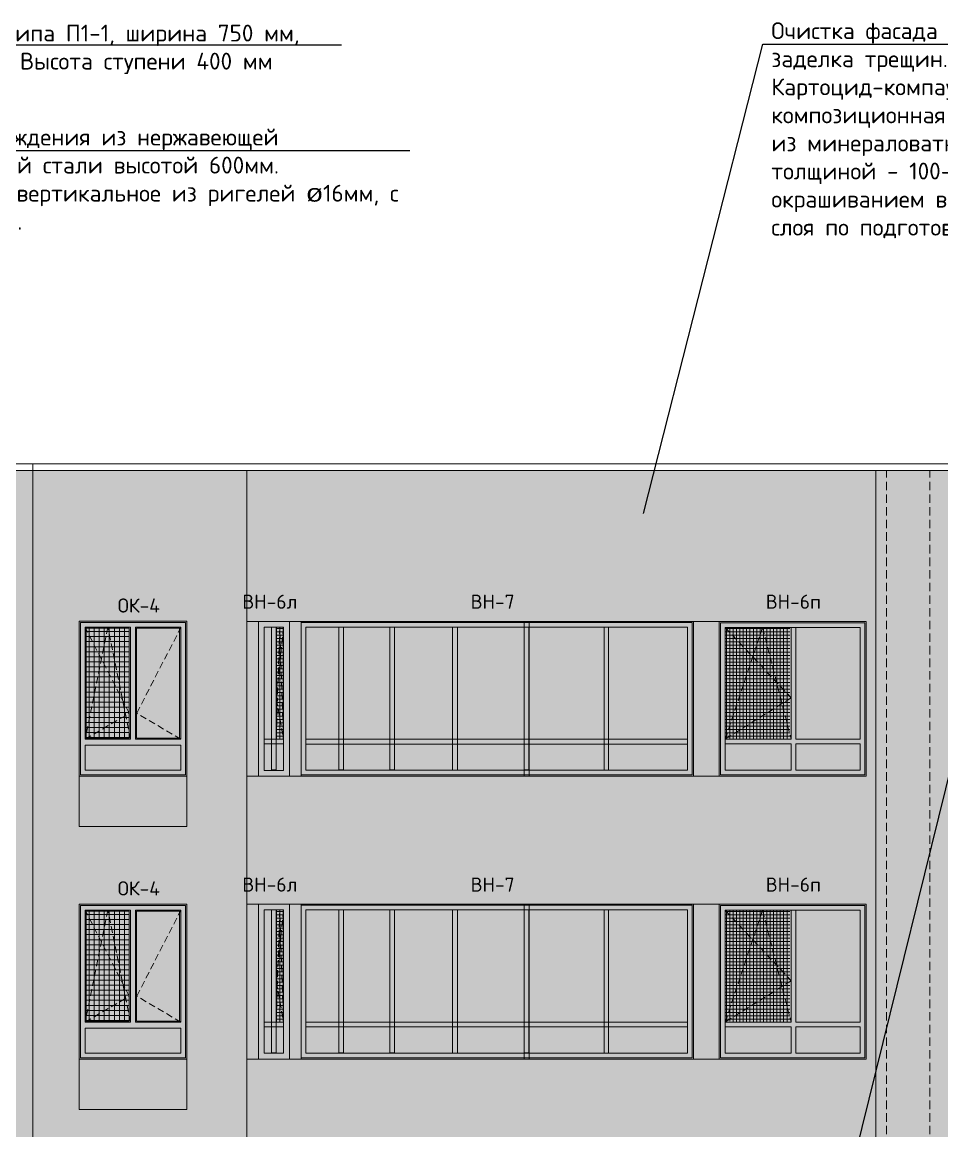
# Model space of a CAD drawing. Header units: millimetres. Extents: x -136099598 to 9192475, y 0 to 779331.
# Drawn here: x 57282 to 70932, y 292587 to 309047 of the extents above; entities that cross this region are included whole.
import ezdxf
from ezdxf import colors
from ezdxf.entities.mleader import LeaderData, LeaderLine
from ezdxf.math import Vec2, Vec3

# ---------------------------------------------------------------- set-up
doc = ezdxf.new("R2010")
doc.units = ezdxf.units.MM
doc.header["$MEASUREMENT"] = 0
doc.linetypes.add('01_base$0$DASHED2', pattern=[0.375, 0.25, -0.125])
doc.linetypes.add('ADSK_Штриховая_ш2 п1', pattern=[3, 2, -1])
doc.layers.get('0').update_dxf_attribs({"color": 250, "lineweight": 9})
for name, color, linetype, lineweight, true_color in [('!_Окно_00_Штрих_Стекло', 7, 'Continuous', 0, 0x737373), ('RAL 000 80 00', 7, 'Continuous', 0, 0xb9b8b6), ('RAL 100 6030', 7, 'Continuous', 0, 0x989057), ('RAL 7016', 7, 'Continuous', 0, 0x383e42), ('RAL 90 10', 7, 'Continuous', 0, 0xf1ece1)]:
    doc.layers.add(name, color=color, linetype=linetype, lineweight=lineweight, true_color=true_color)
for name, color, linetype in [('PDF _0', 7, 'Continuous'), ('PDF _PDF _0', 7, 'Continuous'), ('PDF _Текст', 7, 'Continuous')]:
    doc.layers.add(name, color=color, linetype=linetype)
for name, color, linetype, lineweight in [('АР-Выноски', 5, 'Continuous', 5), ('Подвал', 250, 'ADSK_Штриховая_ш2 п1', 30), ('пунктир', 251, 'Continuous', 13), ('СТЕНЫ кирпич ЛИДЕР', 250, 'Continuous', 15)]:
    doc.layers.add(name, color=color, linetype=linetype, lineweight=lineweight)
doc.styles.add('ICOCPEUR', font='isocpeur.ttf')
doc.styles.add('PDF ISOCPEUR', font='isocpeur.ttf')

# ---------------------------------------------------------------- blocks, each defined once
blk = doc.blocks.new('A$Cbac6e4b7')
at = {"layer": 'RAL 100 6030'}
h = blk.add_hatch(color=256, dxfattribs=at)
h.dxf.hatch_style = 1
h.paths.add_polyline_path([(1602, 748), (0, 748), (0, 0), (1602, 0)])
at = {"layer": 'СТЕНЫ кирпич ЛИДЕР', "ltscale": 100}
blk.add_lwpolyline([(0, 748), (1602, 748), (1602, 0), (0, 0)], close=True, dxfattribs=at)
blk = doc.blocks.new('A$Cbb492947')
at = {"layer": '!_Окно_00_Штрих_Стекло'}
h = blk.add_hatch(color=256, dxfattribs=at)
h.dxf.hatch_style = 1
h.set_gradient(color1=(70, 92, 124), color2=(219, 225, 235), name='CURVED')
h.paths.add_polyline_path([(1493, 89), (1493, 2213), (90, 2212), (90, 88)])
at = {"layer": 'PDF _PDF _0', "lineweight": 0, "true_color": 0x636466}
h = blk.add_hatch(dxfattribs=at)
h.set_pattern_fill('ANSI37', color=251, scale=600, angle=135)
h.paths.add_polyline_path([(746, 564), (746, 2197), (105, 2196), (105, 563)])
at = {"layer": 'RAL 7016'}
h = blk.add_hatch(color=256, dxfattribs=at)
h.dxf.hatch_style = 1
h.paths.add_polyline_path([(1602, 2301), (0, 2301), (0, 0), (1602, 0)])
h.paths.add_polyline_path([(852, 2196), (1493, 2196), (1493, 564), (852, 563)], flags=16)
h.paths.add_polyline_path([(746, 2196), (746, 564), (105, 563), (105, 2196)], flags=16)
h.paths.add_polyline_path([(1512, 459), (1512, 88), (90, 88), (90, 459)], flags=16)
at = {"layer": 'PDF _0', "linetype": 'ADSK_Штриховая_ш2 п1', "lineweight": 0, "ltscale": 50}
for points in [[(766, 552), (427, 2213), (89, 548), (746, 935), (89, 2213)], [(856, 548), (1114, 548), (1513, 548), (856, 935), (1513, 2213)]]:
    blk.add_lwpolyline(points, dxfattribs=at)
at = {"layer": 'PDF _PDF _0', "lineweight": 0}
for points in [[(0, 0), (1602, 0), (1602, 2301), (0, 2301)], [(20, 20), (1582, 20), (1582, 2281), (20, 2281)], [(89, 548), (766, 548), (766, 2213), (89, 2213)], [(105, 563), (746, 564), (746, 2196), (105, 2196)], [(1513, 548), (836, 548), (836, 2213), (1513, 2213)], [(852, 563), (1493, 564), (1493, 2196), (852, 2196)], [(1512, 88), (90, 88), (90, 459), (1512, 459)]]:
    blk.add_lwpolyline(points, close=True, dxfattribs=at)
at = {"layer": 'PDF _Текст', "lineweight": 0, "insert": (574, 2429), "char_height": 210, "attachment_point": 7, "style": 'PDF ISOCPEUR'}
blk.add_mtext('ОК-4', dxfattribs=at)
blk = doc.blocks.new('A$Cce7b7053')
at = {"layer": '!_Окно_00_Штрих_Стекло'}
h = blk.add_hatch(color=256, dxfattribs=at)
h.dxf.hatch_style = 1
h.set_gradient(color1=(70, 92, 124), color2=(219, 225, 235), name='CURVED')
h.paths.add_polyline_path([(-85, -2091), (-86, -90), (-2209, -90), (-2209, -2096)])
h = blk.add_hatch(color=256, dxfattribs=at)
h.dxf.hatch_style = 1
h.set_gradient(color1=(70, 92, 124), color2=(219, 225, 235), name='CURVED')
h.paths.add_polyline_path([(-90, -8317), (-90, -2653), (-2214, -2653), (-2214, -8317)])
h = blk.add_hatch(color=256, dxfattribs=at)
h.dxf.hatch_style = 1
h.set_gradient(color1=(70, 92, 124), color2=(219, 225, 235), name='CURVED')
h.paths.add_polyline_path([(-86, -8936), (-86, -8649), (-2214, -8649), (-2214, -8936)])
at = {"layer": 'PDF _PDF _0', "lineweight": 0, "true_color": 0x636466}
h = blk.add_hatch(dxfattribs=at)
h.set_pattern_fill('ANSI37', color=251, scale=400, angle=225)
h.set_pattern_definition([(270, (827904.3, 147384.61), (50, 8e-15), []), (2e-15, (827904.3, 147384.61), (-4e-16, 50), [])])
h.paths.add_polyline_path([(-562, -2094), (-2209, -2094), (-2209, -1137), (-548, -1137)])
h = blk.add_hatch(dxfattribs=at)
h.set_pattern_fill('ANSI37', color=251, scale=400, angle=225)
h.set_pattern_definition([(270, (827904.3, 146355.055), (50, 8e-15), []), (2e-15, (827904.3, 146355.055), (-4e-16, 50), [])])
h.paths.add_polyline_path([(-562, -8649), (-2209, -8649), (-2209, -8758), (-548, -8758)])
at = {"layer": 'RAL 7016', "ltscale": 100, "transparency": 33554687}
h = blk.add_hatch(color=256, dxfattribs=at)
h.dxf.hatch_style = 1
h.paths.add_polyline_path([(-2299, -2184), (-2299, 0), (0, 0), (0, -2184)])
h.paths.add_polyline_path([(-2209, -2094), (-90, -2094), (-90, -90), (-2209, -90)], flags=16)
h = blk.add_hatch(color=256, dxfattribs=at)
h.dxf.hatch_style = 1
h.paths.add_polyline_path([(-549, -2094), (-550, -90), (-480, -90), (-481, -2094)])
h = blk.add_hatch(color=256, dxfattribs=at)
h.dxf.hatch_style = 1
h.paths.add_polyline_path([(-90, -1116), (-2209, -1116), (-2209, -1046), (-90, -1046)])
h = blk.add_hatch(color=256, dxfattribs=at)
h.dxf.hatch_style = 1
h.paths.add_polyline_path([(-2301, -8387), (-2299, -2563), (0, -2563), (-2, -8387)])
h.paths.add_polyline_path([(-2214, -8317), (-90, -8317), (-90, -2653), (-2214, -2653)], flags=16)
h = blk.add_hatch(color=256, dxfattribs=at)
h.dxf.hatch_style = 1
h.paths.add_polyline_path([(-550, -8318), (-550, -2653), (-478, -2653), (-478, -8318)])
h = blk.add_hatch(color=256, dxfattribs=at)
h.dxf.hatch_style = 1
h.paths.add_polyline_path([(-90, -3894), (-2214, -3894), (-2214, -3824), (-90, -3824)])
h = blk.add_hatch(color=256, dxfattribs=at)
h.dxf.hatch_style = 1
h.paths.add_polyline_path([(-90, -5077), (-2214, -5077), (-2214, -5007), (-90, -5007)])
h = blk.add_hatch(color=256, dxfattribs=at)
h.dxf.hatch_style = 1
h.paths.add_polyline_path([(-90, -6143), (-2214, -6142), (-2214, -6068), (-90, -6068)])
h = blk.add_hatch(color=256, dxfattribs=at)
h.dxf.hatch_style = 1
h.paths.add_polyline_path([(-90, -7073), (-2214, -7073), (-2214, -7003), (-90, -7003)])
h = blk.add_hatch(color=256, dxfattribs=at)
h.dxf.hatch_style = 1
h.paths.add_polyline_path([(-90, -7073), (-2214, -7072), (-2214, -7003), (-90, -7004)])
h = blk.add_hatch(color=256, dxfattribs=at)
h.dxf.hatch_style = 1
h.paths.add_polyline_path([(-90, -7828), (-2214, -7828), (-2214, -7758), (-90, -7758)])
h = blk.add_hatch(color=256, dxfattribs=at)
h.dxf.hatch_style = 1
h.paths.add_polyline_path([(-2299, -9022), (-2299, -8563), (0, -8563), (0, -9022)])
h.paths.add_polyline_path([(-2214, -8936), (-86, -8936), (-86, -8649), (-2214, -8649)], flags=16)
h = blk.add_hatch(color=256, dxfattribs=at)
h.dxf.hatch_style = 1
h.paths.add_polyline_path([(-549, -8936), (-550, -8649), (-480, -8649), (-481, -8936)])
h = blk.add_hatch(color=256, dxfattribs=at)
h.dxf.hatch_style = 1
h.paths.add_polyline_path([(-90, -8828), (-2214, -8827), (-2214, -8757), (-90, -8758)])
at = {"ltscale": 150}
for points in [[(-2299, -2184), (0, -2184), (0, 0), (-2299, 0)], [(-2299, -2563), (0, -2563), (0, -8387), (-2299, -8387)], [(-2299, -5004), (0, -5004), (0, -5076), (-2299, -5076)], [(-2299, -9022), (0, -9022), (0, -8563), (-2299, -8563)], [(-2214, -8936), (-86, -8936), (-86, -8649), (-2214, -8649)]]:
    blk.add_lwpolyline(points, close=True, dxfattribs=at)
at = {"layer": 'PDF _0', "linetype": 'ADSK_Штриховая_ш2 п1', "lineweight": 0, "ltscale": 50}
for points in [[(-2209, -2094), (-1164, -1115), (-550, -2094), (-2209, -1540), (-550, -1115)], [(-2214, -8649), (-1154, -8758), (-550, -8649), (-2214, -8707), (-550, -8758)]]:
    blk.add_lwpolyline(points, dxfattribs=at)
at = {"layer": 'PDF _PDF _0', "lineweight": 0}
for points in [[(0, 0), (0, -2184), (-2299, -2184), (-2299, 0)], [(-20, -20), (-20, -2164), (-2279, -2164), (-2279, -20)], [(0, -2563), (0, -8387), (-2299, -8387), (-2299, -2563)], [(-20, -2583), (-20, -8387), (-2284, -8387), (-2284, -2583)], [(-90, -2653), (-90, -8317), (-2214, -8317), (-2214, -2653)], [(-478, -2653), (-478, -8318), (-550, -8318), (-550, -2653)], [(-90, -3824), (-90, -3893), (-2214, -3893), (-2214, -3824)], [(-94, -5007), (-94, -5076), (-2214, -5076), (-2214, -5007)], [(-90, -6068), (-90, -6143), (-2214, -6143), (-2214, -6068)], [(-94, -7003), (-94, -7072), (-2214, -7072), (-2214, -7003)], [(-94, -7758), (-94, -7827), (-2214, -7827), (-2214, -7758)], [(-94, -8758), (-94, -8827), (-2214, -8827), (-2214, -8758)]]:
    blk.add_lwpolyline(points, close=True, dxfattribs=at)
for points in [[(-90, -1115), (-90, -2094), (-2209, -2094), (-2209, -90), (-550, -90)], [(-550, -1046), (-550, -90)], [(-480, -90), (-90, -90), (-90, -1046)], [(-480, -90), (-480, -1046)], [(-550, -1115), (-2209, -1115), (-2209, -1046), (-550, -1046)], [(-480, -1115), (-480, -2094), (-550, -2094), (-550, -1115)], [(-480, -1046), (-90, -1046)], [(-90, -1115), (-480, -1115)], [(-550, -8936), (-550, -8649)], [(-480, -8649), (-480, -8936)]]:
    blk.add_lwpolyline(points, dxfattribs=at)
at = {"layer": 'PDF _Текст', "lineweight": 0, "char_height": 210, "attachment_point": 9, "rotation": 90, "style": 'PDF ISOCPEUR'}
for s, insert in [('ВН-6п', (-2486, -673)), ('ВН-7', (-2486, -5221)), ('ВН-6л', (-2486, -8445))]:
    blk.add_mtext(s, dxfattribs=dict(at, insert=insert))

msp = doc.modelspace()

# ---------------------------------------------------------------- hatches: boundary and pattern name
at = {"layer": 'RAL 000 80 00'}
h = msp.add_hatch(color=256, dxfattribs=at)
h.dxf.hatch_style = 1
h.paths.add_polyline_path([(69953.4, 302392), (60618.8, 302392), (60618.5, 288553.6), (69953.6, 288553.6)])
at = {"layer": 'RAL 90 10', "ltscale": 100, "transparency": 33554687}
h = msp.add_hatch(color=256, dxfattribs=at)
h.dxf.hatch_style = 1
h.paths.add_polyline_path([(57438.5, 302392), (54504.1, 302392), (54504.1, 302491.9), (54508.5, 302491.9), (54508.5, 288553.6), (57438.5, 288553.6)])
h = msp.add_hatch(color=256, dxfattribs=at)
h.dxf.hatch_style = 1
h.paths.add_polyline_path([(60618.7, 302392), (57438.6, 302392), (57438.5, 288553.6), (60618.9, 288553.6)])
h = msp.add_hatch(color=256, dxfattribs=at)
h.dxf.hatch_style = 1
h.paths.add_polyline_path([(82925.1, 302392), (69953.5, 302392), (69953.5, 288553.6), (82924.9, 288553.6)])

# ---------------------------------------------------------------- linework, layer by layer
at = {"ltscale": 150}
for p, q in [((57438.5, 287117.8), (57438.5, 302491.9, -0.4)), ((60618.8, 287062.9), (60618.8, 302392, -1.1)), ((69953.5, 286902.9, 0.1), (69953.5, 302392, -1.1))]:
    msp.add_line(p, q, dxfattribs=at)
for points, elevation in [([(54508.5, 302491.9), (82925.1, 302491.9), (82925.1, 302392), (54508.5, 302392)], -0.4), ([(60618.8, 297851.2), (69811.1, 297850.8), (69811.1, 300150.8), (60618.8, 300151.2)], -1.8)]:
    msp.add_lwpolyline(points, close=True, dxfattribs=dict(at, elevation=elevation))
msp.add_lwpolyline([(60615.4, 293651.2), (69811.1, 293651.2), (69811.1, 295951.2), (60615.4, 295951.2)], close=True, dxfattribs=at)
at = {"layer": 'пунктир', "linetype": '01_base$0$DASHED2', "ltscale": 500}
for p, q in [((70113.5, 286348, 0), (70113.5, 302392, 0)), ((70753.5, 286348, 0), (70753.5, 302392))]:
    msp.add_line(p, q, dxfattribs=at)

# ---------------------------------------------------------------- block references
at = {"ltscale": 150, "rotation": 270}
for p in [(69811.1, 297851.6, -1.8), (69811.1, 293652)]:
    msp.add_blockref('A$Cce7b7053', p, dxfattribs=at)
at = {"layer": 'Подвал', "ltscale": 150}
for name, p in [('A$Cbb492947', (58126, 297852, -1.2)), ('A$Cbac6e4b7', (58126, 297103.5, -1.2)), ('A$Cbb492947', (58126, 293652, 0)), ('A$Cbac6e4b7', (58126, 292903.5, 0))]:
    msp.add_blockref(name, p, dxfattribs=at)

# ---------------------------------------------------------------- leaders
at = {"layer": 'АР-Выноски'}
ml = msp.add_multileader_mtext('Standard', dxfattribs=at)
ml.set_content('Восстановление лестницы типа П1-1, ширина 750 мм, высота ограждения 1200мм. Высота ступени 400 мм заводского изготовления.', color=256, style='ICOCPEUR')
ml.set_leader_properties()
ml.build(insert=Vec2(0, 0))
ml.multileader.update_dxf_attribs({"text_left_attachment_type": 6, "text_right_attachment_type": 6, "dogleg_length": 309.1, "arrow_head_size": 250})
ctx = ml.context
ctx.base_point, ctx.char_height, ctx.arrow_head_size, ctx.landing_gap_size, ctx.plane_origin = Vec3(52718.6, 308710.5, -1), 250, 250, 25, Vec3(40028.5, 305468.2, -1)
ctx.left_attachment, ctx.right_attachment = 6, 6
notes = []
notes.append((ctx, [(0, (1, 1, 0), (52409.5, 308710.5, -1), (1, 0), 309.1, [(0, [(50801.4, 305790.4, -1)], 0, [])])]))
ctx.mtext.insert, ctx.mtext.width, ctx.mtext.defined_height, ctx.mtext.flow_direction = Vec3(52743.6, 309010.5, -1), 9186.444, 5775.2, 5
ml = msp.add_multileader_mtext('Standard', dxfattribs=at)
ml.set_content('\\A1;Очистка фасада от окрасочного слоя, очистка межблочных швов от штукатурки и герметика, заделка трещин. Локальная обработка фасада антисептическими составами типа Картоцид-компаунд. Просушка стен на участках замачивания. Устройство Системы фасадной композиционная "BAUMIT Mineral" c наружным штукатурным слоем, теплоизоляционным слоем из минераловатных плит Rockwool Фасад БАТТС, (плотностью - 128 кг/м3), переменной толщиной - 100-200 мм (в 1 слой), декоративно-минеральным слоем и последующим окрашиванием высокопаропроницаемой самоочищающейся фасадной силикатной краской в 2 слоя по подготовленной поверхности. ', color=256, style='ICOCPEUR')
ml.set_leader_properties(color=256)
ml.build(insert=Vec2(0, 0))
ml.multileader.update_dxf_attribs({"text_left_attachment_type": 6, "text_right_attachment_type": 6, "dogleg_length": 100, "arrow_head_size": 250})
ctx = ml.context
ctx.base_point, ctx.char_height, ctx.arrow_head_size, ctx.landing_gap_size, ctx.plane_origin = Vec3(68376.4, 308720.6, -1), 250, 250, 25, Vec3(67770.2, 304582.3, -1)
ctx.left_attachment, ctx.right_attachment = 6, 6
notes.append((ctx, [(1, (1, 1, 0), (68276.4, 308720.6, -1), (1, 0), 100, [(0, [(66442.4, 301511, -1)], 0, [])])]))
ctx.mtext.insert, ctx.mtext.width, ctx.mtext.defined_height, ctx.mtext.flow_direction = Vec3(68401.4, 309045.6, -1), 15311.283, 4711.2, 5
ml = msp.add_multileader_mtext('Standard', dxfattribs=at)
ml.set_content('\\A1;Замена ограждения из нержавеющей полированной стали высотой 600мм. Заполнение вертикальное из ригелей {\\fISOCTEUR|b0|i0|c204|p49;ø}16мм, с шагом 100мм.  ', color=256, style='ICOCPEUR')
ml.set_leader_properties()
ml.build(insert=Vec2(0, 0))
ml.multileader.update_dxf_attribs({"text_left_attachment_type": 6, "text_right_attachment_type": 6, "dogleg_length": 100, "arrow_head_size": 250})
ctx = ml.context
ctx.base_point, ctx.char_height, ctx.arrow_head_size, ctx.landing_gap_size, ctx.plane_origin = Vec3(55179.6, 307141.7, -1.1), 250, 250, 25, Vec3(49493, 292170.5, -1.1)
ctx.left_attachment, ctx.right_attachment = 6, 6
notes.append((ctx, [(1, (1, 1, 0), (54870.5, 307141.7, -1.1), (1, 0), 309.1, [(1, [(53847.7, 305253.7, -1.1)], 0, [])])]))
ctx.mtext.insert, ctx.mtext.width, ctx.mtext.defined_height, ctx.mtext.flow_direction = Vec3(55204.6, 307466.7, -1.1), 7755.972, 1601.7, 5
ml = msp.add_multileader_mtext('Standard', dxfattribs=at)
ml.set_content('Устройство покрытия из профнастила окрашенного в цвет цоколя асфальт матовый), на металлическом каркасе. Примыкание к фасаду предусмотреть через отлив из оцинкованной стали с окраской по RAL 7016.', color=256, style='ICOCPEUR')
ml.set_leader_properties()
ml.build(insert=Vec2(0, 0))
ml.multileader.update_dxf_attribs({"text_left_attachment_type": 6, "text_right_attachment_type": 6, "dogleg_length": 100, "arrow_head_size": 250})
ctx = ml.context
ctx.base_point, ctx.char_height, ctx.arrow_head_size, ctx.landing_gap_size, ctx.plane_origin = Vec3(72881.7, 304921.6, -0.2), 250, 250, 25, Vec3(74241.7, 290457.5, -0.2)
ctx.left_attachment, ctx.right_attachment = 6, 6
notes.append((ctx, [(1, (1, 1, 0), (72781.7, 304921.6, -0.2), (1, 0), 100, [(0, [(69246.7, 290602.4, -0.2)], 0, [])])]))
ctx.mtext.insert, ctx.mtext.width, ctx.mtext.defined_height, ctx.mtext.flow_direction = Vec3(72906.7, 305221.6, -0.2), 8625.305, 230, 5
for ctx, leaders in notes:
    for number, flags, end, landing, length, lines in leaders:
        leader = LeaderData()
        leader.index, (leader.has_last_leader_line, leader.has_dogleg_vector, leader.attachment_direction) = number, flags
        leader.last_leader_point, leader.dogleg_vector, leader.dogleg_length = Vec3(end), Vec3(landing), length
        for number, points, colour, breaks in lines:
            line = LeaderLine()
            line.index, line.vertices, line.color, line.breaks = number, Vec3.list(points), colors.encode_raw_color(colour), breaks
            leader.lines.append(line)
        ctx.leaders.append(leader)

doc.saveas('drawing.dxf')
